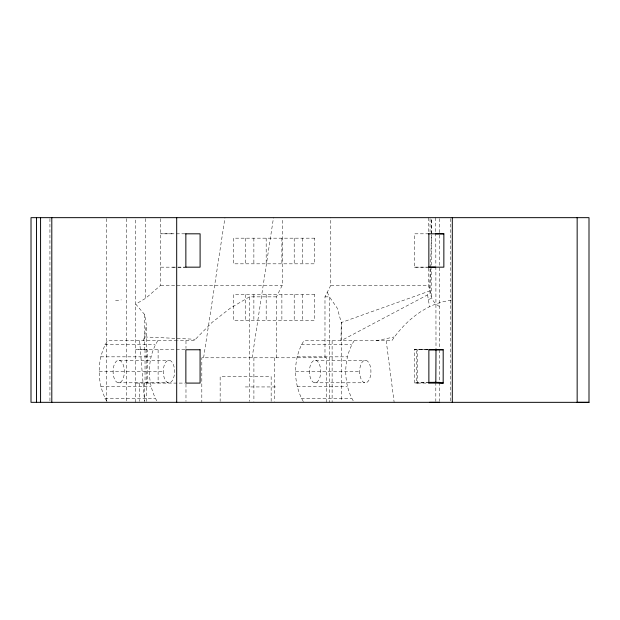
<?xml version="1.0" encoding="UTF-8"?>
<svg xmlns="http://www.w3.org/2000/svg" width="620" height="620" viewBox="0 0 620 620"><rect width="100%" height="100%" fill="white"/><g stroke="black" fill="none" stroke-linecap="round" stroke-linejoin="round"><path stroke-width="0.46" stroke-dasharray="3.1 2.33" d="M135.757 402.326L135.772 218.62M146.335 401.365L146.335 324.896L144.615 314.542L135.772 304.141L145.677 298.29L160.696 285.27L160.696 217.659M427.63 349.788L414.393 349.75L414.393 383.09L417.446 383.09L417.446 349.742L428.87 349.757M430.606 268.569C430.9 281.294 425.584 299.057 439.619 306.582M430.629 267.608L431.373 234.949M431.396 233.988L431.745 218.62L431.768 233.972M106.997 401.613C96.557 383.679 96.441 358.438 107.531 340.767L176.723 340.767M157.751 340.767C146.661 358.438 146.777 383.679 157.217 401.613M303.358 401.613C292.911 383.679 292.795 358.438 303.893 340.767L391.801 340.767C405.627 320.284 427.312 302.452 452.685 300.15M354.113 340.767C342.969 358.654 342.961 384.447 354.113 402.326M143.142 340.767L144.615 336.947L146.335 324.896M203.593 357.787L224.975 217.659M252.131 357.787L273.505 217.659M276.442 357.787L276.442 296.856L282.24 285.27L282.24 218.62M324.981 357.787L324.981 296.856L330.778 285.27L330.778 217.659M276.442 296.856L249.449 296.856L230.245 308.217L211.885 322.555L193.99 340.767L177.514 340.767M428.35 299.53L431.768 298.282L431.768 268.53M429.521 382.362L416.578 382.362L414.393 383.09L427.436 382.649M376.208 340.767L394.149 336.947M115.568 300.692L121.319 299.886M184.9 233.817L160.696 233.817L172.507 233.817M428.854 233.817L414.493 233.817L414.493 267.166L427.901 267.166M172.507 267.166L184.915 267.166M160.704 267.166L175.011 267.166M177.893 267.166L184.651 267.166M414.493 267.166L427.389 267.158M160.696 285.27L282.24 285.27M330.778 285.27L428.311 285.27L430.04 290.85L341.287 322.555L341.287 401.373M324.981 296.856L329.422 296.856L337.272 308.217L341.287 322.555L340.954 340.767L430.04 293.547L430.04 267.731M104.858 344.356L155.085 344.356M301.219 344.356L351.439 344.356M184.907 349.757L135.772 349.75L147.281 349.757L147.281 383.09M427.676 349.788L414.393 349.75L416.578 349.788L416.578 382.362M100.688 356.833L150.908 356.833M297.05 356.833L347.27 356.833M119.242 360.313L169.462 360.313M315.596 360.313L365.823 360.313M99.216 371.55L163.339 371.55M295.577 371.55L359.701 371.55M118.188 382.788L168.415 382.788M314.549 382.788L364.769 382.788M135.757 383.09L184.907 383.09M417.446 383.09L428.87 383.09M100.688 386.276L150.908 386.276M297.05 386.276L347.27 386.276M245.319 386.942L276.419 386.942M104.858 398.761L155.085 398.761M301.219 398.761L351.439 398.761M144.615 336.947L195.153 339.272M327.267 292.284L329.422 296.856L329.422 402.326M427.568 294.856L429.521 306.582M386.206 340.767L394.149 402.326M139.624 340.767L144.537 401.365M435.697 217.659L435.744 232.058M435.752 233.019L435.86 265.67M435.868 266.631L436 349.765M450.693 218.62L450.693 401.365M439.619 218.62L439.619 234.089M439.619 235.058L439.619 348.812M439.619 349.765L439.619 381.401M439.619 382.362L439.619 401.396M435.821 382.362L435.821 401.388M431.768 234.934L431.768 267.569M430.04 218.62L430.04 232.105M428.311 217.659L428.311 232.864M428.311 268.111L428.311 285.27M332.119 340.767L332.119 402.326M326.756 402.326L326.756 357.787L201.818 357.787L201.818 402.326M302.405 238.173L302.405 263.826M302.405 294.593L302.405 320.246M294.198 238.173L294.198 263.826M294.198 294.593L294.198 320.246M281.883 238.173L281.883 263.826M281.883 294.593L281.883 320.246M274.668 357.787L274.668 401.357M271.157 401.38L271.157 376.681L220.147 376.681L220.147 401.38M266.181 238.173L266.181 263.826M266.181 294.593L266.181 320.246M253.906 357.787L253.906 401.357M253.874 238.173L253.874 263.826M253.874 294.593L253.874 320.246M249.449 296.856L249.449 401.365M245.667 238.173L245.667 263.826M245.667 294.593L245.667 320.246M185.977 340.767L185.977 348.463M185.977 384.051L185.977 401.365M158.108 349.757L158.108 383.09M145.677 218.612L145.677 298.29M145.034 349.742L145.034 383.09M144.615 314.542L144.615 349.742M144.615 383.09L144.615 401.365M139.624 383.09L139.624 401.365M126.465 218.62L126.465 401.365M106.423 218.62L106.423 401.365M49.933 218.62L49.933 401.365M314.72 238.173L233.353 238.173L233.353 263.826L314.72 263.826L314.72 238.173M314.72 294.593L233.353 294.593L233.353 320.246L314.72 320.246L314.72 294.593M359.732 373.442L359.678 370.497A11.284 5.642 -90 0 1 368.148 361.809A11.284 5.642 -90 0 1 368.505 380.827A11.284 5.642 -90 0 1 359.732 373.442M309.512 373.442L309.458 370.497A11.284 5.642 -90 0 1 317.921 361.809A11.284 5.642 -90 0 1 318.285 380.827A11.284 5.642 -90 0 1 309.512 373.442M163.37 373.442L163.316 370.497A11.284 5.642 90 0 1 171.786 361.809A11.284 5.642 90 0 1 172.151 380.827A11.284 5.642 90 0 1 163.37 373.442M113.15 373.442L113.096 370.497A11.284 5.642 90 0 1 121.567 361.809A11.284 5.642 90 0 1 121.923 380.827A11.284 5.642 90 0 1 113.15 373.442"/><path stroke-width="0.93" d="M443.176 383.09L443.192 349.757L428.87 349.757L428.87 383.09L443.176 383.09L435.821 382.362L428.366 382.618M428.311 233.817L443.866 233.817L443.85 267.166L428.854 267.166L428.854 233.817M435.821 382.362L436 349.765L443.192 349.757M429.521 349.788L436 349.765M185.62 233.817L200.097 233.817L200.097 267.166L185.62 267.166M435.411 233.817L443.866 233.817M428.311 267.158L435.411 267.166M429.521 382.362L439.619 382.362M589 402.341L31 402.326L31.023 217.659L589 217.659L589 402.341L577.158 402.326L577.158 217.659M439.619 402.341L429.521 402.326M185.853 233.817L185.868 267.166M452.298 217.659L452.298 402.326M176.692 217.659L176.692 402.326M51.801 217.659L51.801 402.326M40.571 217.659L40.571 402.326M36.526 217.659L36.526 402.326M200.082 349.757L200.082 383.09L185.868 383.09L185.868 349.757L200.082 349.757"/></g></svg>
